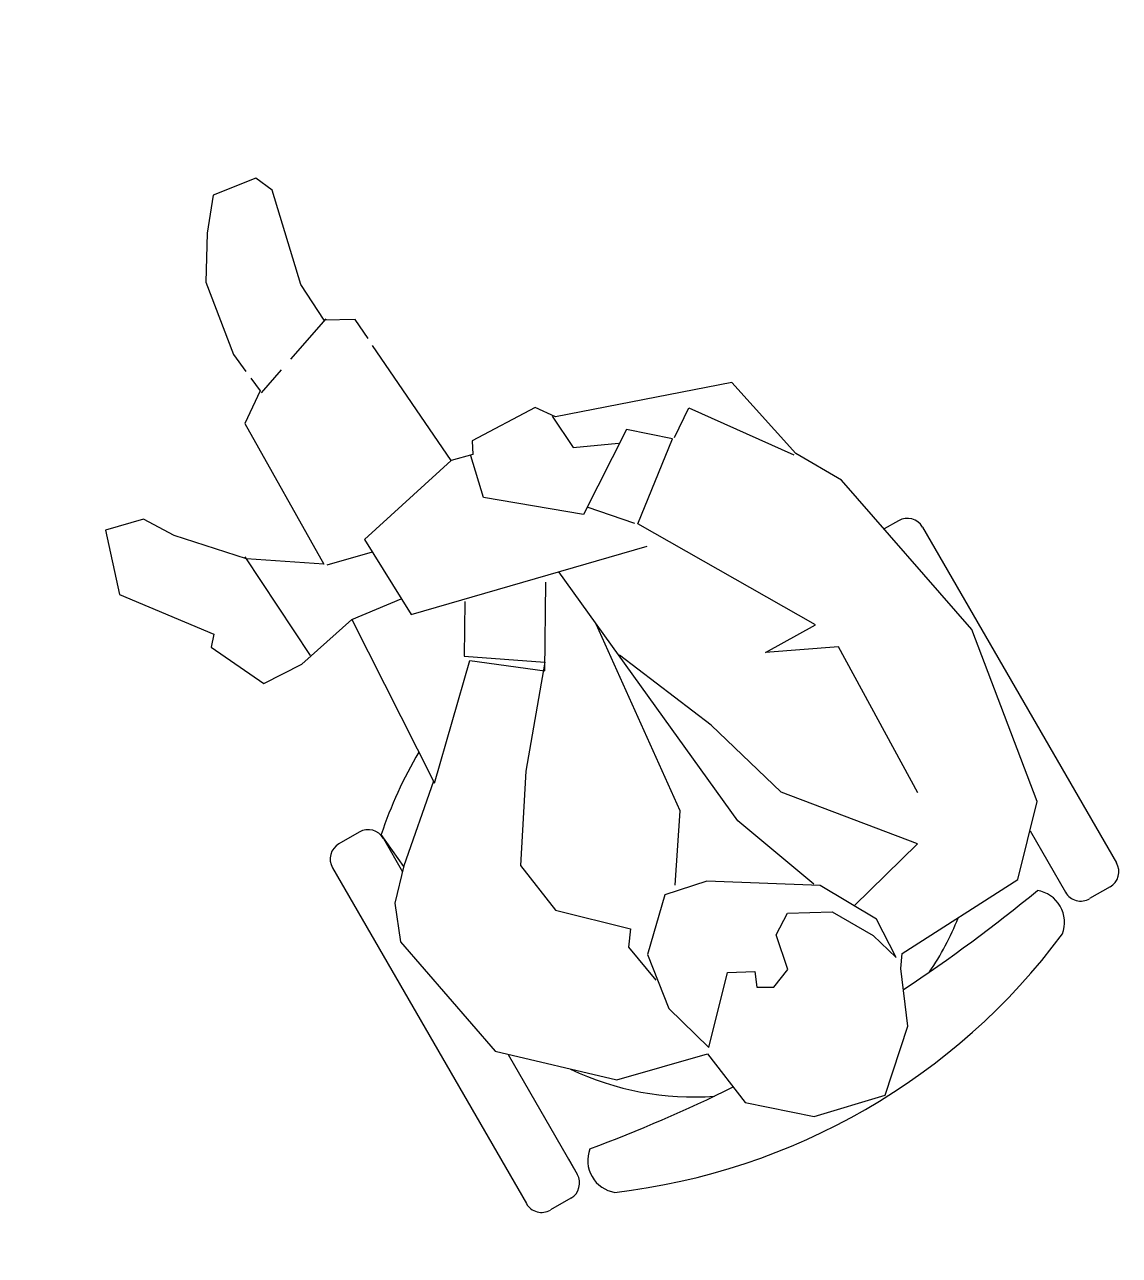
# Model space of a CAD drawing. Header units: millimetres. Extents: x 123 to 1055, y -7 to 1041.
import ezdxf

# ---------------------------------------------------------------- set-up
doc = ezdxf.new("R2010")
doc.units = ezdxf.units.MM
doc.layers.add('dims', color=6, linetype='Continuous')
doc.layers.add('FM-CHAIR', color=1, linetype='Continuous')

# ---------------------------------------------------------------- blocks, each defined once
blk = doc.blocks.new('seduto')
blk.add_line((0.08208, 0.19735), (0.08777, 0.15537))
for points in [[(0.28738, 0.22519), (0.27568, 0.22058), (0.25375, 0.23893), (0.13003, 0.20745), (0.1501, 0.26552), (0.18261, 0.31591), (0.20154, 0.33606), (0.20091, 0.36746), (0.1488, 0.3698), (0.09914, 0.30578), (0.08966, 0.31051), (0.0512, 0.2779), (0.05835, 0.24473), (0.08208, 0.19735), (-0.05821, 0.16822), (-0.11681, 0.20801), (-0.14354, 0.22267), (-0.17433, 0.2262), (-0.27727, 0.17627), (-0.32399, 0.08924), (-0.32272, 0.01459), (-0.3677, -0.00439), (-0.39251, -0.05418), (-0.39067, -0.11283), (-0.34267, -0.1442), (-0.29707, -0.15069), (-0.28582, -0.15482), (-0.25314, -0.25848), (-0.19744, -0.28925), (-0.05239, -0.27435), (0.08845, -0.20553), (0.11803, -0.17588), (0.18549, -0.14147), (0.1954, 0.00013), (0.20663, 0.01377), (0.19414, 0.06886), (0.18348, 0.07122), (0.18346, 0.08899), (0.28738, 0.12535)], [(0.06309, 0.23644), (0.15188, 0.26612)], [(0.2739, 0.21999), (0.28738, 0.19989)], [(0.12885, 0.20508), (0.12949, 0.16775)], [(-0.05999, 0.16763), (0.02652, 0.11555), (0.00349, 0.06043), (0.07101, 0.04152)], [(0.18346, 0.08899), (0.1406, 0.17147), (0.07385, 0.15113), (0.07762, -0.0432)], [(0.07271, 0.10728), (0.03125, 0.11911), (0.01, 0.05866), (-0.06938, 0.09534), (-0.14046, 0.11899), (-0.18189, 0.10119), (-0.21144, 0.04785), (-0.22506, 0.05317), (-0.25584, 0.03893)], [(-0.16616, -0.19977), (-0.0383, -0.16888), (-0.0277, -0.11199), (-0.017, -0.15583), (0.09656, -0.04082), (0.15464, -0.08462), (0.17118, -0.05143), (0.11487, -0.00111), (0.14835, 0.07184), (0.18288, 0.073)], [(-0.31798, 0.01223), (-0.26466, -0.01736), (-0.26937, -0.03869), (-0.28181, -0.03692), (-0.28534, -0.04996), (-0.27467, -0.06417), (-0.24566, -0.06237), (-0.23143, -0.0754), (-0.23968, -0.10977), (-0.2663, -0.13645), (-0.2876, -0.14949), (-0.25445, -0.14236), (-0.21719, -0.1062), (-0.19064, -0.02027), (-0.19245, 0.01468), (-0.23452, 0.04013), (-0.28011, 0.03477), (-0.31798, 0.01223)], [(-0.21482, -0.10146), (-0.15093, -0.05639), (0.0762, 0.02953)], [(-0.18711, 0.00461), (-0.13143, -0.01431), (0.02862, 0.01153)], [(-0.23965, -0.128), (-0.20525, -0.18913), (-0.13786, -0.09548), (-0.07218, -0.05574), (0, 0)], [(0.19658, 0.0025), (0.16817, -0.007), (0.16229, -0.04255)], [(0.12021, -0.00525), (0.09774, -0.03844)], [(0.15523, -0.0864), (0.17479, -0.10356), (0.11743, -0.17411)]]:
    blk.add_lwpolyline(points)
at = {"ltscale": 0.25}
for points in [[(0.29352, 0.1275), (0.31071, 0.13351), (0.31661, 0.15722), (0.34857, 0.1679), (0.42673, 0.17032), (0.43915, 0.1804), (0.43496, 0.21654), (0.40712, 0.22896), (0.36975, 0.23984), (0.30882, 0.23364), (0.29352, 0.22761)], [(0.29352, 0.19074), (0.3172, 0.15544)]]:
    blk.add_lwpolyline(points, dxfattribs=at)
blk = doc.blocks.new('A$C34D64BA5')
at = {"linetype": 'ByBlock', "xscale": 1075.706352087961, "yscale": 1075.706352087961, "zscale": 1075.706352087961}
blk.add_blockref('seduto', (0, 0), dxfattribs=at)
blk = doc.blocks.new('A$C17A664B7')
at = {"layer": 'FM-CHAIR'}
for p, q in [((71.8, 507.3), (59.6, 500.3)), ((92.3, 501.8), (257.3, 216)), ((-387.2, 242.3), (-404.5, 232.3)), ((183.8, 243.3), (214, 191)), ((-349.4, 212.8), (-368.6, 240.1)), ((-366.7, 236.8), (-350.4, 208.5)), ((-410, 211.8), (-245, -74)), ((251.8, 195.6), (234.4, 185.6)), ((-260.6, 53), (-201.7, -49)), ((-209.2, -36), (-201.7, -49)), ((-207.2, -69.4), (-224.5, -79.4))]:
    blk.add_line(p, q, dxfattribs=at)
for centre, radius, start, end in [((79.3, 494.3), 15, 30, 120), ((-25.7, 126.2), 361.3, 149.3773, 161.6265), ((-379.7, 229.3), 15, 30, 120), ((-397, 219.3), 15, 120, 210), ((244.3, 208.5), 15, 300, 30), ((-657.6, 1220.7), 1332.5, 303.3991, 309.5032), ((185.6, 165.4), 27.5, 339.0795, 80.9205), ((226.9, 198.5), 15, 210, 300), ((-102.8, 259.7), 242.9, 325.7939, 338.1343), ((-233.4, 485.9), 554, 276.6022, 323.3978), ((-102.8, 259.7), 242.9, 244.5132, 274.2061), ((-657.6, 1220.7), 1332.5, 290.4968, 296.2155), ((-165.3, -37.3), 27.5, 159.0795, 260.9205), ((-214.7, -56.5), 15, 300, 30), ((-232, -66.5), 15, 210, 300)]:
    blk.add_arc(centre, radius, start, end, dxfattribs=at)
at = {"layer": 'dims', "rotation": 104.99999999947}
blk.add_blockref('A$C34D64BA5', (-165.6, 392.8), dxfattribs=at)

msp = doc.modelspace()

# ---------------------------------------------------------------- block references
msp.add_blockref('A$C17A664B7', (794.8, 111.3))

doc.saveas('drawing.dxf')
